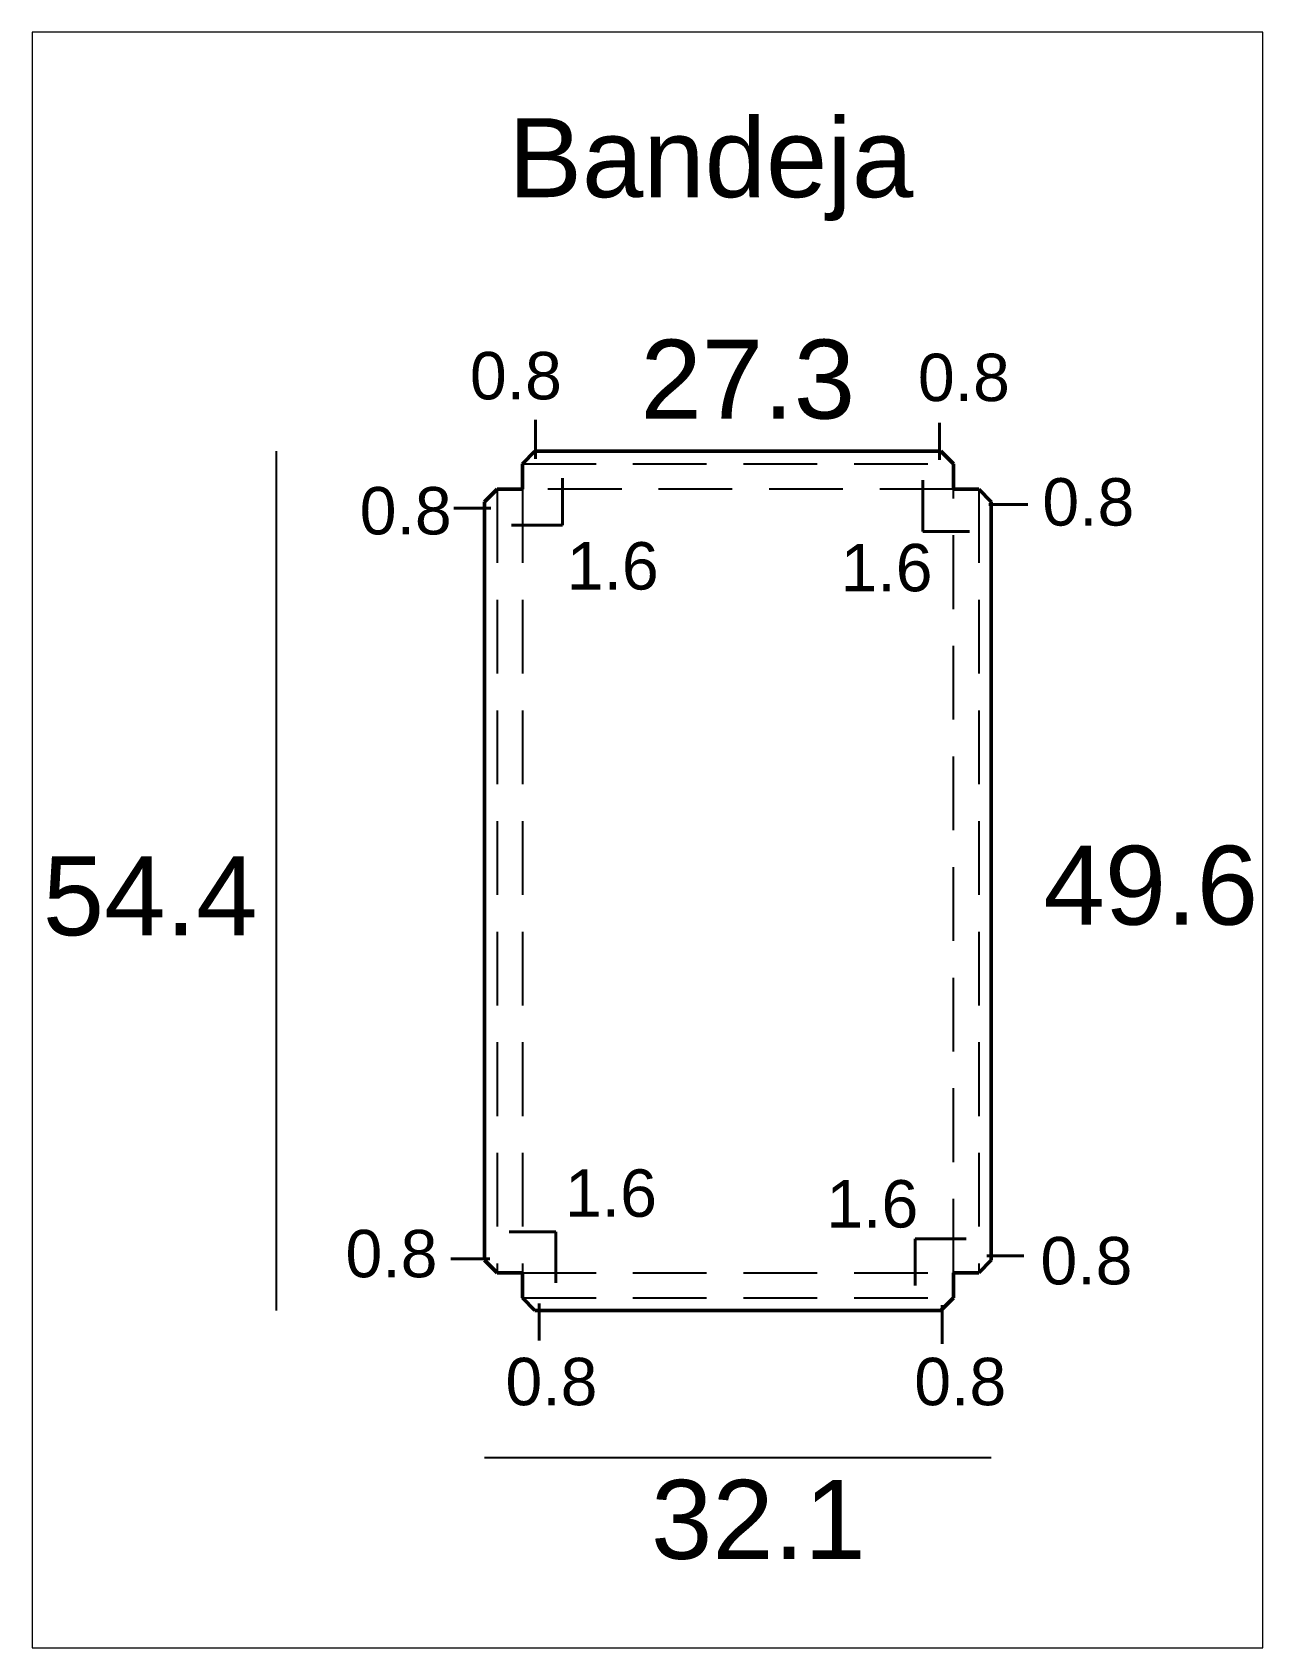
# Paper-space layout 'Layout1' of a CAD drawing. Header units: millimetres. Extents: x 0 to 203, y 0 to 267.
# The model-space entities are those that its viewports show. They can reach past a viewport. Long polylines and large blocks are cut down to what shows.
import ezdxf

# ---------------------------------------------------------------- set-up
doc = ezdxf.new("R2010")
doc.units = ezdxf.units.MM
doc.header["$LTSCALE"] = 0.25
doc.linetypes.add('DASHED', pattern=[19.05, 12.7, -6.35])
doc.styles.get("Standard").update_dxf_attribs({"font": 'arial.ttf'})

msp = doc.modelspace()

# ---------------------------------------------------------------- linework, layer by layer
at = {"lineweight": 40}
for p, q in [((4264.4, 2516.7), (4264.4, 2541.4)), ((4520.3, 2516.1), (4520.3, 2539.6)), ((4281.6, 2504.4), (4281.6, 2474.8)), ((4509.7, 2470.8), (4509.7, 2503.2)), ((4236.2, 2485.5), (4212.7, 2485.5)), ((4551.5, 2487.9), (4576.2, 2487.9)), ((4281.6, 2474.8), (4249.2, 2474.8)), ((4539.2, 2470.8), (4509.7, 2470.8)), ((4247.8, 2027.4), (4277.4, 2027.4)), ((4277.4, 2027.4), (4277.4, 1995)), ((4504.8, 1993.3), (4504.8, 2022.9)), ((4504.8, 2022.9), (4537.2, 2022.9)), ((4235.5, 2010.2), (4210.9, 2010.2)), ((4550.2, 2012.2), (4573.6, 2012.2)), ((4266.7, 1982), (4266.7, 1958.5)), ((4522, 1981), (4522, 1956.4))]:
    msp.add_line(p, q, dxfattribs=at)
for p, q in [((4100.3, 2521.5), (4100.3, 1977.5)), ((4232.1, 1884.5), (4553.1, 1884.5))]:
    msp.add_line(p, q)
at = {"color": 150, "lineweight": 50}
for p, q in [((4256.1, 2513.5), (4264.1, 2521.5)), ((4529.1, 2513.5), (4521.1, 2521.5)), ((4256.1, 2513.5), (4256.1, 2497.5)), ((4529.1, 2497.5), (4529.1, 2513.5)), ((4232.1, 2489.5), (4240.1, 2497.5)), ((4256.1, 2497.5), (4240.1, 2497.5)), ((4545.1, 2497.5), (4529.1, 2497.5)), ((4553.1, 2489.5), (4545.1, 2497.5)), ((4240.1, 2001.5), (4232.1, 2009.5)), ((4545.1, 2001.5), (4553.1, 2009.5)), ((4240.1, 2001.5), (4256.1, 2001.5)), ((4256.1, 2001.5), (4256.1, 1985.5)), ((4545.1, 2001.5), (4529.1, 2001.5)), ((4529.1, 2001.5), (4529.1, 1985.5)), ((4264.1, 1977.5), (4256.1, 1985.5)), ((4521.1, 1977.5), (4529.1, 1985.5))]:
    msp.add_line(p, q, dxfattribs=at)
at = {"color": 3, "linetype": 'DASHED'}
for p, q in [((4256.1, 2513.5), (4529.1, 2513.5)), ((4240.1, 2497.5), (4240.1, 2001.5)), ((4256.1, 2497.5), (4256.1, 2001.5)), ((4529.1, 2497.5), (4256.1, 2497.5)), ((4529.1, 2001.5), (4529.1, 2497.5)), ((4545.1, 2497.5), (4545.1, 2001.5)), ((4256.1, 2001.5), (4529.1, 2001.5)), ((4256.1, 1985.5), (4529.1, 1985.5))]:
    msp.add_line(p, q, dxfattribs=at)
at = {"color": 150, "lineweight": 50}
for points in [[(4521.1, 2521.5), (4264.1, 2521.5)], [(4232.1, 2489.5), (4232.1, 2009.5)], [(4553.1, 2009.5), (4553.1, 2489.5)], [(4264.1, 1977.5), (4521.1, 1977.5)]]:
    msp.add_lwpolyline(points, dxfattribs=at)

# ---------------------------------------------------------------- texts
at = {"attachment_point": 1}
for s, width, insert, char_height in [('Bandeja', 415.242, (4247.3, 2732.4), 50), ('27.3', 50.731, (4330.9, 2592.2), 50), ('0.8', 149.723, (4222.9, 2584.4), 30), ('0.8', 149.723, (4506.6, 2583.3), 30), ('0.8', 149.723, (4153.1, 2498.9), 30), ('0.8', 149.723, (4585.4, 2504.5), 30), ('1.6', 149.723, (4284.2, 2464), 30), ('1.6', 149.723, (4457.6, 2462.9), 30), ('49.6', 239.322, (4586.1, 2271.8), 50), ('54.4', 131.752, (3952.4, 2265.1), 50), ('1.6', 149.723, (4283.1, 2066.9), 30), ('1.6', 149.723, (4448.6, 2060.1), 30), ('0.8', 149.723, (4144.1, 2028.6), 30), ('0.8', 149.723, (4584.2, 2024.1), 30), ('0.8', 149.723, (4245.4, 1947.6), 30), ('0.8', 149.723, (4504.3, 1947.6), 30), ('32.1', 182.308, (4337.6, 1870.3), 50)]:
    msp.add_mtext_dynamic_manual_height_columns(s, width=width, gutter_width=12.5, heights=[0], dxfattribs=dict(at, insert=insert, char_height=char_height))

psp = doc.layouts.get("Layout1")

# ---------------------------------------------------------------- viewports
at = {"layer": '0', "view_target_point": (2783.12, 2319.96)}
psp.add_viewport(center=(101.6, 133.35), size=(203.2, 266.7), view_center_point=(1552.24, -44.53), view_height=1022.686, dxfattribs=at)

doc.saveas('drawing.dxf')
